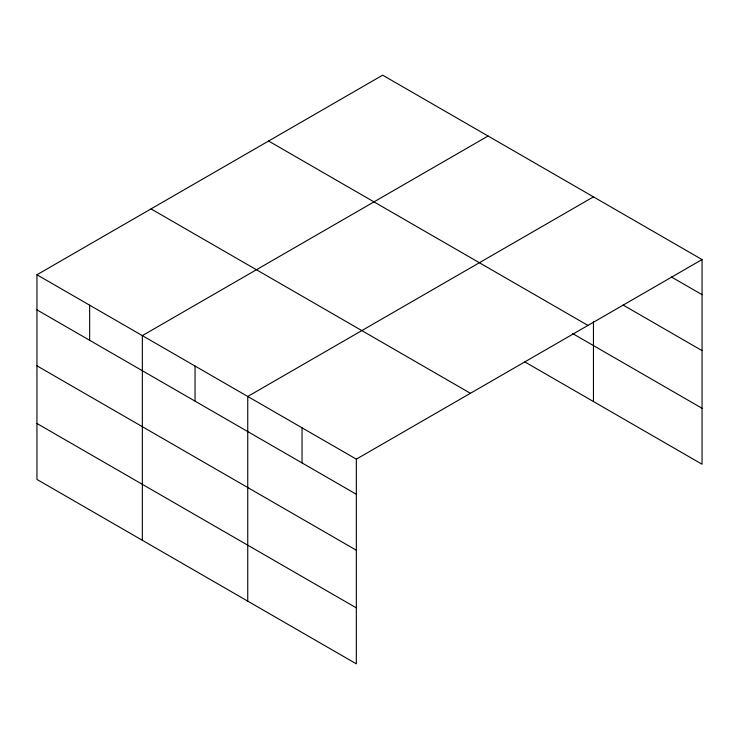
<?xml version="1.0" encoding="UTF-8"?>
<svg xmlns="http://www.w3.org/2000/svg" width="739" height="739" viewBox="0 0 739 739"><rect width="100%" height="100%" fill="white"/><g stroke="black" fill="none" stroke-linecap="round" stroke-linejoin="round"><path stroke-width="1.11" d="M36.95 274.76L356.337 459.159L356.337 663.834L36.95 479.445L36.95 274.76L382.663 75.166L702.05 259.555L702.05 464.24L524.856 361.934M488.063 136.013L142.35 335.608L142.35 540.292M593.463 196.86L247.741 396.464L247.741 601.14M356.337 459.159L702.05 259.555M671.446 276.996L702.05 294.667M623.079 305.031L702.05 350.628M268.58 141.029L587.967 325.428M572.577 333.529L702.05 408.279M151.033 208.897L470.42 393.287M36.95 309.872L356.337 494.262M36.95 365.833L356.337 550.222M36.95 423.484L356.337 607.874M593.463 321.373L593.463 401.545M302.039 427.807L302.039 462.919M195.05 366.036L195.05 401.148M89.65 305.189L89.65 340.291"/></g></svg>
